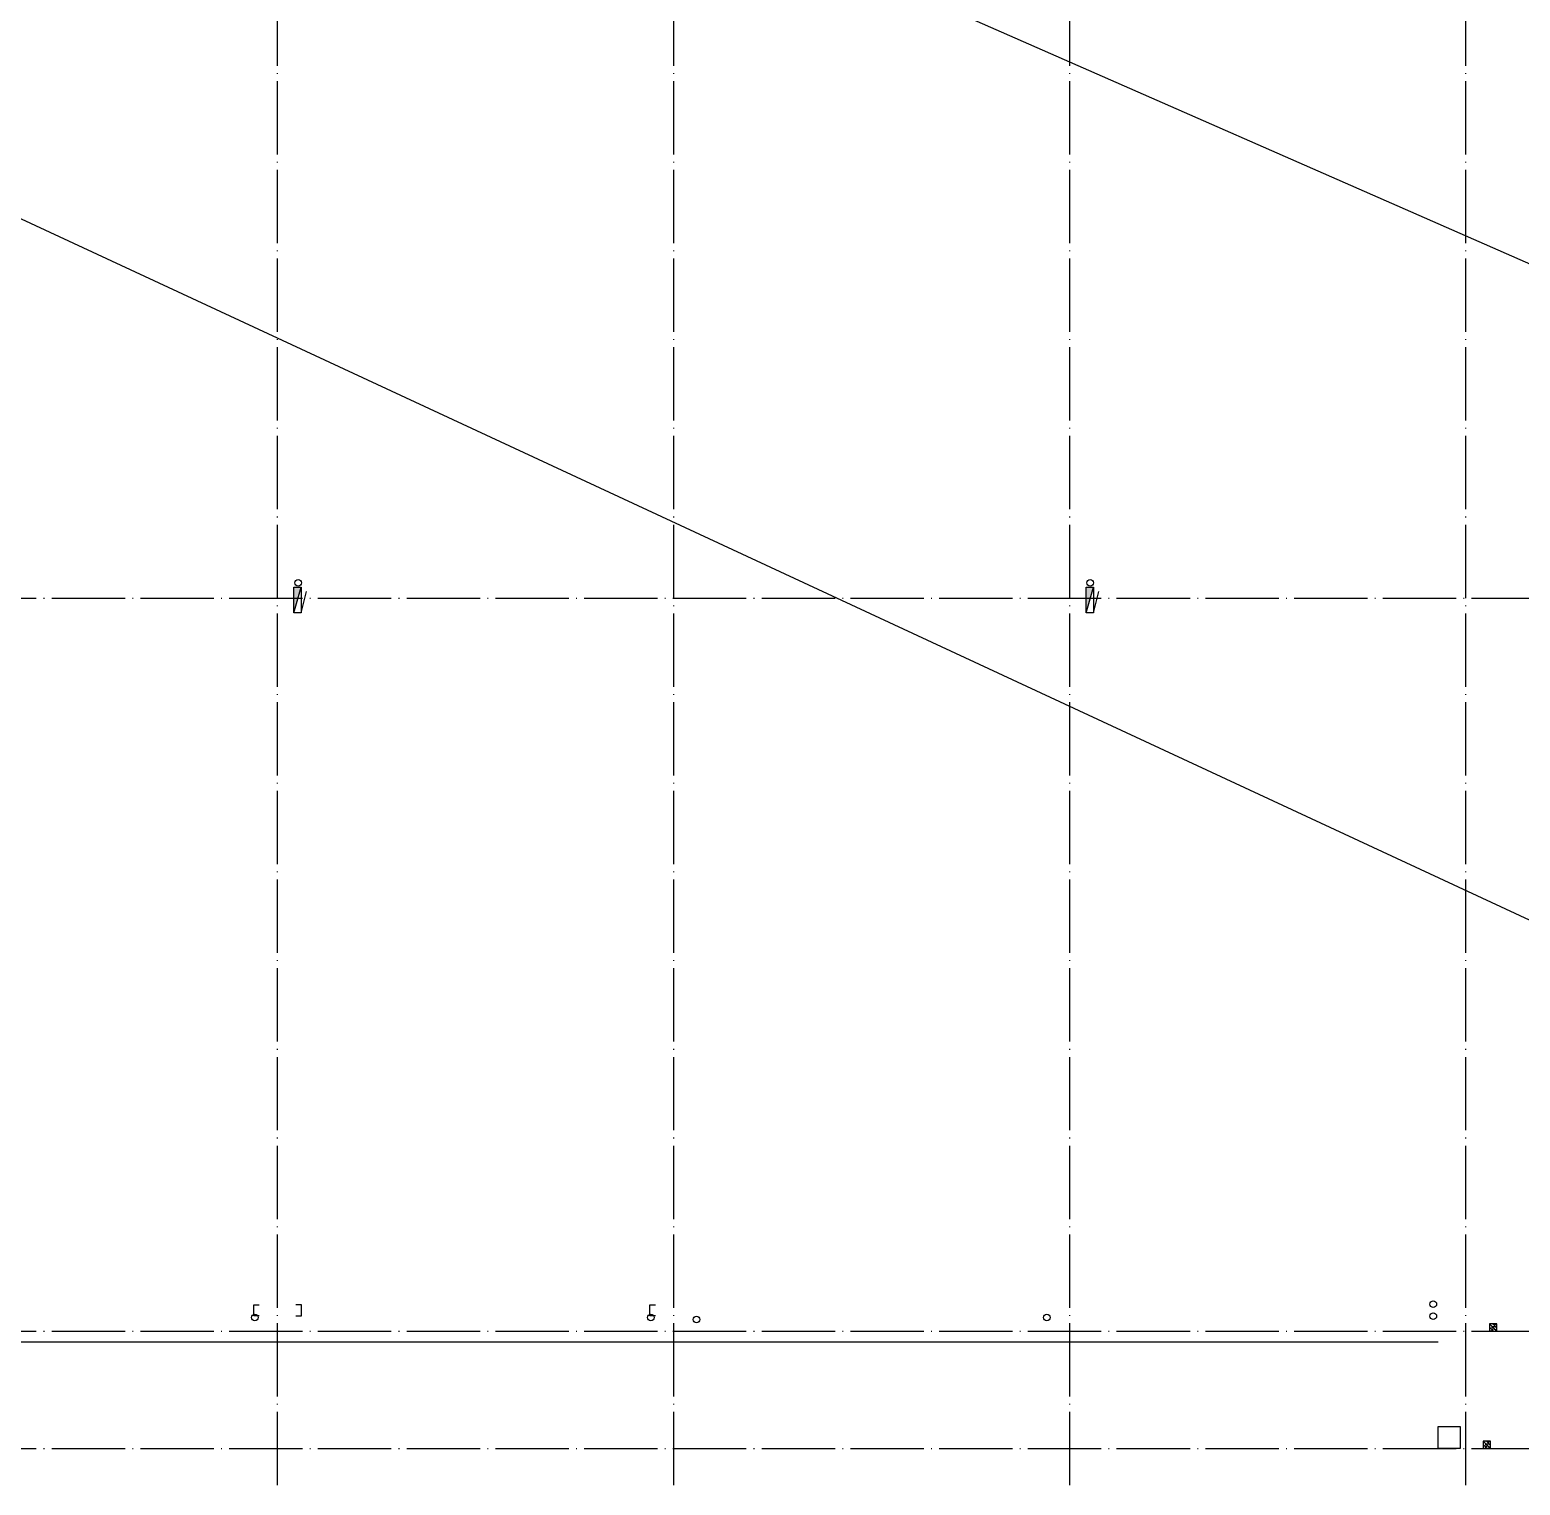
# Model space of a CAD drawing. Extents: x 6843040 to 15500510, y -6507076 to -4940511.
# Drawn here: x 8382504 to 8423146, y -5554702 to -5515002 of the extents above; entities that cross this region are included whole.
import ezdxf

# ---------------------------------------------------------------- set-up
doc = ezdxf.new("R2010")
doc.units = 0
doc.header["$LTSCALE"] = 1000
doc.header["$MEASUREMENT"] = 0
doc.linetypes.add('DOTE', pattern=[2.42, 2, -0.2, 0.02, -0.2])
for name, color, linetype in [('COLUMN', 10, 'Continuous'), ('DOTE', 8, 'DOTE'), ('EQUIP_消火栓', 7, 'Continuous'), ('plan-1', 40, 'Continuous'), ('PUB_HATCH', 8, 'Continuous'), ('S_SURFACE', 6, 'Continuous'), ('VPIPE-消防', 1, 'Continuous'), ('VPIPE-雨水', 4, 'Continuous'), ('建筑细线', 5, 'Continuous')]:
    doc.layers.add(name, color=color, linetype=linetype)
doc.layers.add('DIM_MODI', color=6, linetype='Continuous', plot=False)

# ---------------------------------------------------------------- blocks, each defined once
blk = doc.blocks.new('三层柱网0827')
at = {"layer": 'plan-1'}
blk.add_lwpolyline([(16381595, -8155988), (16382195, -8155988), (16382195, -8156588), (16381595, -8156588)], close=True, dxfattribs=at)
blk = doc.blocks.new('3~4构造柱')
at = {"layer": 'PUB_HATCH'}
h = blk.add_hatch(dxfattribs=at)
h.set_pattern_fill('钢筋混凝土', color=256, scale=25, angle=90, style=0)
h.set_pattern_definition([(134.999998, (-1387725.294, -47607.36), (-44.194175, -44.194172), []), (140, (-1387725.3, -47607.36), (15.68804, 179.315045), [18.75, -206.25]), (85, (-1387725.3, -47607.36), (-188.048035, -34.68783), [15, -165]), (190.4514, (-1387723.99, -47592.42), (-172.35988, 144.62735), [15.93505, -175.28553]), (136.1842, (-1387775.3, -47607.36), (41.37976, 266.81026), [28.125, -309.375]), (186.6356, (-1387771.85, -47585.13), (-243.52946, 233.66568), [23.90257, -262.92825]), (81.1842, (-1387775.3, -47607.36), (-243.52964, 233.6655), [22.5, -247.5]), (111, (-1387762.8, -47582.36), (100.65473, 149.22676), [18.75, -206.25]), (56, (-1387762.8, -47582.36), (-181.28751, 60.82884), [15, -165]), (161.4514, (-1387754.4, -47569.93), (-80.63262, 210.05566), [15.93505, -175.28553]), (127.499998, (-1387725.294, -47607.36), (-83.223463, 3.039967), [0, -163, 0, -167.5, 0, -165.625]), (97.499998, (-1387725.29, -47607.36), (-98.602926, 65.767388), [0, -95.5, 0, -159.25, 0, -63.125]), (57.499998, (-1387725.294, -47663.11), (5.638722, 133.455609), [0, -62.5, 0, -195, 0, -258.75]), (47.499998, (-1387725.29, -47688.11), (-25.02624, 145.796543), [0, -81.25, 0, -129.5, 0, -183.75])])
edge = h.paths.add_edge_path()
edge.add_line((-1081309, 219874), (-1081509, 219874))
edge.add_line((-1081309, 219874), (-1081309, 220074))
edge.add_line((-1081309, 220074), (-1081509, 220074))
edge.add_line((-1081509, 220074), (-1081509, 219874))
h = blk.add_hatch(dxfattribs=at)
h.set_pattern_fill('钢筋混凝土', color=256, scale=25, angle=90, style=0)
h.set_pattern_definition([(134.999998, (-1387900.3, -50807.36), (-44.194175, -44.194172), []), (140, (-1387900.3, -50807.36), (15.68804, 179.315045), [18.75, -206.25]), (85, (-1387900.3, -50807.36), (-188.048035, -34.68783), [15, -165]), (190.4514, (-1387899, -50792.42), (-172.35988, 144.62735), [15.93505, -175.28553]), (136.1842, (-1387950.3, -50807.36), (41.37976, 266.81026), [28.125, -309.375]), (186.6356, (-1387946.85, -50785.13), (-243.52946, 233.66568), [23.90257, -262.92825]), (81.1842, (-1387950.3, -50807.36), (-243.52964, 233.6655), [22.5, -247.5]), (111, (-1387937.8, -50782.36), (100.65473, 149.22676), [18.75, -206.25]), (56, (-1387937.8, -50782.36), (-181.28751, 60.82884), [15, -165]), (161.4514, (-1387929.41, -50769.93), (-80.63262, 210.05566), [15.93505, -175.28553]), (127.499998, (-1387900.3, -50807.36), (-83.223463, 3.039967), [0, -163, 0, -167.5, 0, -165.625]), (97.499998, (-1387900.3, -50807.36), (-98.602926, 65.767388), [0, -95.5, 0, -159.25, 0, -63.125]), (57.499998, (-1387900.3, -50863.11), (5.638722, 133.455609), [0, -62.5, 0, -195, 0, -258.75]), (47.499998, (-1387900.3, -50888.11), (-25.02624, 145.796543), [0, -81.25, 0, -129.5, 0, -183.75])])
edge = h.paths.add_edge_path()
edge.add_line((-1081484, 216674), (-1081684, 216674))
edge.add_line((-1081484, 216674), (-1081484, 216874))
edge.add_line((-1081484, 216874), (-1081684, 216874))
edge.add_line((-1081684, 216874), (-1081684, 216674))
at = {"layer": 'COLUMN'}
for points in [[(-1081509, 219874), (-1081309, 219874), (-1081309, 220074), (-1081509, 220074)], [(-1081684, 216674), (-1081484, 216674), (-1081484, 216874), (-1081684, 216874)]]:
    blk.add_lwpolyline(points, close=True, dxfattribs=at)
blk = doc.blocks.new('$TWTSYS$00000508')
for p, q in [((-0.5, 0.5), (0.324, 1.224)), ((-0.5, 0.5), (-0.5, -0.5)), ((-0.5, -0.5), (0.5, 0.5)), ((0.5, 0.5), (-0.5, 0.5)), ((0.5, -0.5), (0.5, 0.5)), ((-0.5, -0.5), (0.5, -0.5))]:
    blk.add_line(p, q)
blk.add_solid([(0.5, -0.5), (0.5, 0.5), (-0.5, -0.5)])
blk = doc.blocks.new('三、四层排水消防0922')
at = {"layer": 'VPIPE-消防'}
for centre in [(8389821, -5530085), (8411421, -5530085)]:
    blk.add_circle(centre, 90, dxfattribs=at)
at = {"layer": 'VPIPE-雨水'}
for centre in [(8420776, -5549763), (8420776, -5550091), (8388643, -5550126), (8399436, -5550126), (8400685, -5550185), (8410235, -5550126)]:
    blk.add_circle(centre, 90, dxfattribs=at)
at = {"layer": 'EQUIP_消火栓', "xscale": 700, "yscale": -200, "zscale": 700, "rotation": 90.00000500895635}
for p in [(8389808, -5530555), (8411408, -5530555)]:
    blk.add_blockref('$TWTSYS$00000508', p, dxfattribs=at)

msp = doc.modelspace()

# ---------------------------------------------------------------- linework, layer by layer
msp.add_lwpolyline([(8420911.7, -5550802), (8367361.7, -5550802), (8367361.7, -5498852)])
at = {"layer": 'DIM_MODI'}
msp.add_lwpolyline([(8434264.1, -5526170.8), (7717926.7, -5211216.4), (8434182.3, -5544303.1)], dxfattribs=at)
at = {"layer": 'DOTE'}
for p, q in [((8389261.7, -5554702), (8389261.7, -5485702.5)), ((8400061.7, -5554702), (8400061.7, -5485702.5)), ((8410861.7, -5554702), (8410861.7, -5485702.5)), ((8421661.7, -5554702), (8421661.7, -5485702.5)), ((8366161.7, -5530502), (8498261.7, -5530502)), ((8366161.7, -5550502), (8499702.5, -5550502)), ((8366161.7, -5553702), (8499702.5, -5553702))]:
    msp.add_line(p, q, dxfattribs=at)
at = {"layer": 'S_SURFACE'}
for points in [[(8388761.7, -5550079.9), (8388611.7, -5550079.9), (8388611.7, -5549779.9), (8388761.7, -5549779.9)], [(8389761.7, -5550079.9), (8389911.7, -5550079.9), (8389911.7, -5549779.9), (8389761.7, -5549779.9)], [(8399561.7, -5550079.9), (8399411.7, -5550079.9), (8399411.7, -5549779.9), (8399561.7, -5549779.9)]]:
    msp.add_lwpolyline(points, dxfattribs=at)

# ---------------------------------------------------------------- block references
at = {"layer": 'plan-1'}
for name, p in [('三、四层排水消防0922', (0, 0)), ('三层柱网0827', (-7960683, 2602885.8))]:
    msp.add_blockref(name, p, dxfattribs=at)
at = {"layer": '建筑细线'}
msp.add_blockref('3~4构造柱', (9503820.7, -5770376.6), dxfattribs=at)

doc.saveas('drawing.dxf')
